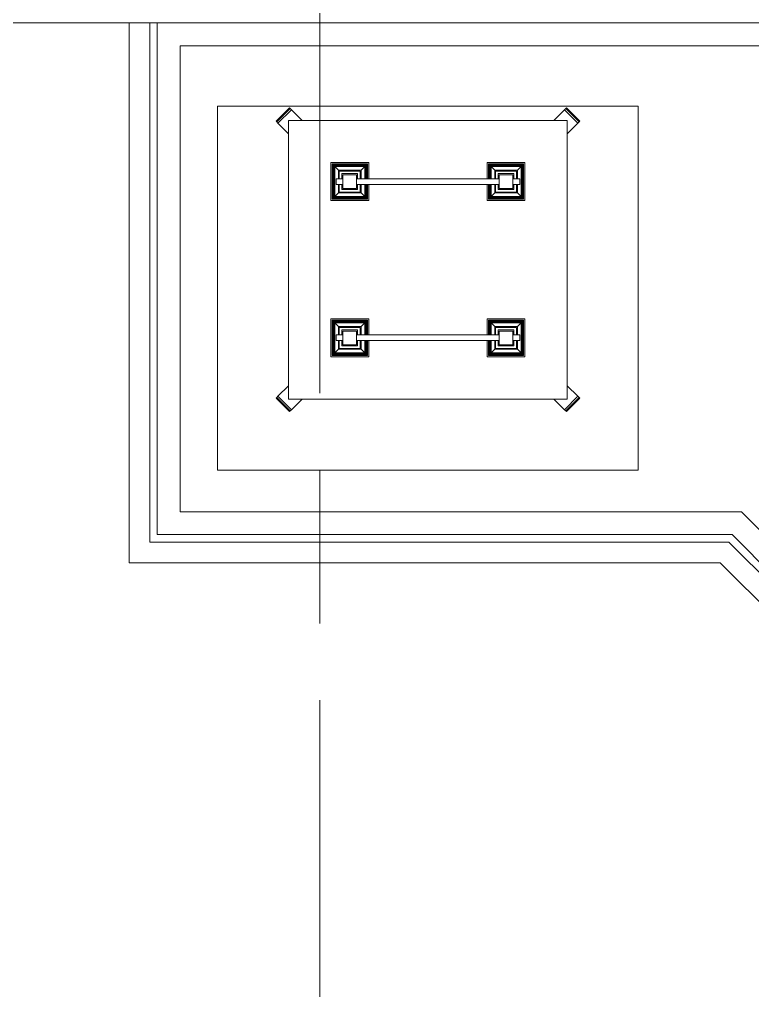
# Model space of a CAD drawing. Header units: millimetres. Extents: x -280308 to 6402717, y -14 to 2073074.
# Drawn here: x 500 to 3080, y 643719 to 647136 of the extents above; entities that cross this region are included whole.
import ezdxf
from ezdxf.enums import TextEntityAlignment as Align

# ---------------------------------------------------------------- set-up
doc = ezdxf.new("R2010")
doc.units = ezdxf.units.MM
doc.linetypes.add('ACAD_ISO08W100', pattern=[36, 24, -3, 6, -3])
doc.layers.get('0').update_dxf_attribs({"lineweight": 0})
doc.layers.add('A-ALINE-6', color=117, linetype='Continuous', lineweight=9)
doc.layers.add('A-ANNOTATION', color=144, linetype='Continuous', lineweight=0)
doc.layers.add('A-FILL-1', color=7, linetype='Continuous', lineweight=0, true_color=0x454545)
doc.layers.add('SectionCutEdges', color=7, linetype='Continuous', lineweight=35, true_color=0xa5aeb1)
doc.layers.add('A-TEXT', color=254, linetype='Continuous')
doc.styles.get("Standard").update_dxf_attribs({"font": 'arial.ttf'})

# ---------------------------------------------------------------- blocks, each defined once
blk = doc.blocks.new('A$C18a5d4e7')
at = {"color": 0, "linetype": 'ByBlock', "lineweight": -2}
for p, q in [((-5.0216, 7.2), (-5.0216, 5.3009)), ((-4.949, 7.2), (-4.949, 5.3735)), ((-4.9225, 7.2), (-4.9225, 5.4)), ((-0.08, 7.12), (-4.8425, 7.12)), ((-4.8425, 7.12), (-4.8425, 5.48)), ((-3.23, 6.9073), (-4.7102, 6.9073)), ((-4.7102, 5.6271), (-4.7102, 6.9073)), ((-4.5043, 6.8543), (-4.4572, 6.9014)), ((-4.455, 6.8992), (-4.4572, 6.9014)), ((-3.483, 6.9014), (-3.4852, 6.8992)), ((-3.483, 6.9014), (-3.4359, 6.8543)), ((-3.23, 6.9073), (-3.23, 5.6271)), ((-4.5021, 6.8521), (-4.455, 6.8992)), ((-4.4977, 6.8478), (-4.4506, 6.8948)), ((-4.4506, 6.8948), (-4.455, 6.8992)), ((-4.4132, 6.8573), (-4.4506, 6.8948)), ((-3.4895, 6.8948), (-3.527, 6.8573)), ((-3.4852, 6.8992), (-3.4895, 6.8948)), ((-3.4895, 6.8948), (-3.4425, 6.8478)), ((-3.4852, 6.8992), (-3.4381, 6.8521)), ((-4.5043, 6.8543), (-4.5021, 6.8521)), ((-4.5021, 6.8521), (-4.4977, 6.8478)), ((-4.4977, 6.8478), (-4.4602, 6.8103)), ((-4.4132, 6.8573), (-4.4602, 6.8573)), ((-4.4602, 6.8103), (-4.4602, 6.8573)), ((-3.527, 6.8573), (-4.4132, 6.8573)), ((-3.48, 6.8573), (-3.527, 6.8573)), ((-3.48, 6.8103), (-3.48, 6.8573)), ((-3.48, 6.8103), (-3.4425, 6.8478)), ((-3.4425, 6.8478), (-3.4381, 6.8521)), ((-3.4381, 6.8521), (-3.4359, 6.8543)), ((-4.4602, 6.8103), (-4.4602, 5.9241)), ((-3.48, 5.9241), (-3.48, 6.8103)), ((-4.1785, 6.7088), (-4.3117, 6.7088)), ((-4.3117, 6.7088), (-4.3117, 6.5756)), ((-4.307, 6.7042), (-4.3049, 6.702)), ((-4.1832, 6.7042), (-4.307, 6.7042)), ((-4.307, 6.7042), (-4.307, 6.5803)), ((-4.1853, 6.702), (-4.3049, 6.702)), ((-4.3049, 6.702), (-4.3028, 6.7)), ((-4.3049, 6.5824), (-4.3049, 6.702)), ((-4.3028, 6.7), (-4.1874, 6.7)), ((-4.3028, 6.7), (-4.3009, 6.698)), ((-4.3028, 6.7), (-4.3028, 6.5845)), ((-4.3009, 6.698), (-4.2992, 6.6963)), ((-4.1893, 6.698), (-4.3009, 6.698)), ((-4.3009, 6.5864), (-4.3009, 6.698)), ((-4.2992, 6.6963), (-4.191, 6.6963)), ((-4.2992, 6.6963), (-4.2977, 6.6948)), ((-4.2992, 6.5881), (-4.2992, 6.6963)), ((-4.1925, 6.6948), (-4.191, 6.6963)), ((-4.191, 6.6963), (-4.1893, 6.698)), ((-4.191, 6.6518), (-4.191, 6.6963)), ((-4.1893, 6.698), (-4.1874, 6.7)), ((-4.1893, 6.698), (-4.1893, 6.6518)), ((-4.1874, 6.7), (-4.1853, 6.702)), ((-4.1874, 6.6518), (-4.1874, 6.7)), ((-4.1853, 6.702), (-4.1832, 6.7042)), ((-4.1853, 6.6518), (-4.1853, 6.702)), ((-4.1832, 6.7042), (-4.1832, 6.6518)), ((-4.1785, 6.6518), (-4.1785, 6.7088)), ((-3.7617, 6.7088), (-3.6285, 6.7088)), ((-3.7617, 6.7088), (-3.7617, 6.6518)), ((-3.757, 6.7042), (-3.7549, 6.702)), ((-3.6332, 6.7042), (-3.757, 6.7042)), ((-3.757, 6.7042), (-3.757, 6.6518)), ((-3.7549, 6.702), (-3.7528, 6.7)), ((-3.6353, 6.702), (-3.7549, 6.702)), ((-3.7549, 6.702), (-3.7549, 6.6518)), ((-3.7528, 6.7), (-3.7509, 6.698)), ((-3.6374, 6.7), (-3.7528, 6.7)), ((-3.7528, 6.7), (-3.7528, 6.6518)), ((-3.7509, 6.698), (-3.6393, 6.698)), ((-3.7509, 6.698), (-3.7492, 6.6963)), ((-3.7509, 6.6518), (-3.7509, 6.698)), ((-3.641, 6.6963), (-3.7492, 6.6963)), ((-3.7492, 6.6963), (-3.7477, 6.6948)), ((-3.7492, 6.6518), (-3.7492, 6.6963)), ((-3.6425, 6.6948), (-3.641, 6.6963)), ((-3.641, 6.6963), (-3.6393, 6.698)), ((-3.641, 6.5881), (-3.641, 6.6963)), ((-3.6393, 6.698), (-3.6374, 6.7)), ((-3.6393, 6.698), (-3.6393, 6.5864)), ((-3.6374, 6.7), (-3.6353, 6.702)), ((-3.6374, 6.5845), (-3.6374, 6.7)), ((-3.6353, 6.702), (-3.6332, 6.7042)), ((-3.6353, 6.5824), (-3.6353, 6.702)), ((-3.6332, 6.5803), (-3.6332, 6.7042)), ((-3.6285, 6.7088), (-3.6285, 6.5756)), ((-4.1925, 6.6948), (-4.2977, 6.6948)), ((-4.2977, 6.6948), (-4.2848, 6.6819)), ((-4.2977, 6.6948), (-4.2977, 6.5897)), ((-4.2054, 6.6819), (-4.2848, 6.6819)), ((-4.2848, 6.6819), (-4.2848, 6.6518)), ((-4.2081, 6.6792), (-4.2821, 6.6792)), ((-4.2821, 6.6792), (-4.2821, 6.6518)), ((-4.2174, 6.67), (-4.2728, 6.67)), ((-4.2728, 6.67), (-4.2728, 6.6518)), ((-4.2174, 6.6518), (-4.2174, 6.67)), ((-4.2081, 6.6518), (-4.2081, 6.6792)), ((-4.2054, 6.6819), (-4.1925, 6.6948)), ((-4.2054, 6.6518), (-4.2054, 6.6819)), ((-4.1925, 6.6518), (-4.1925, 6.6948)), ((-3.7477, 6.6948), (-3.7348, 6.6819)), ((-3.6425, 6.6948), (-3.7477, 6.6948)), ((-3.7477, 6.6948), (-3.7477, 6.6518)), ((-3.7348, 6.6819), (-3.6554, 6.6819)), ((-3.7348, 6.6819), (-3.7348, 6.6518)), ((-3.7321, 6.6792), (-3.6581, 6.6792)), ((-3.7321, 6.6792), (-3.7321, 6.6518)), ((-3.6674, 6.67), (-3.7228, 6.67)), ((-3.7228, 6.67), (-3.7228, 6.6518)), ((-3.6674, 6.6518), (-3.6674, 6.67)), ((-3.6581, 6.6792), (-3.6581, 6.6518)), ((-3.6554, 6.6819), (-3.6425, 6.6948)), ((-3.6554, 6.6819), (-3.6554, 6.6518)), ((-3.6425, 6.5897), (-3.6425, 6.6948)), ((-4.2848, 6.6318), (-4.2848, 6.6025)), ((-4.2821, 6.6318), (-4.2821, 6.6052)), ((-4.2728, 6.6318), (-4.2728, 6.6145)), ((-4.2174, 6.6145), (-4.2174, 6.6318)), ((-4.2081, 6.6052), (-4.2081, 6.6318)), ((-4.2054, 6.6025), (-4.2054, 6.6318)), ((-4.1925, 6.5897), (-4.1925, 6.6318)), ((-4.191, 6.5881), (-4.191, 6.6318)), ((-4.1893, 6.6318), (-4.1893, 6.5864)), ((-4.1874, 6.5845), (-4.1874, 6.6318)), ((-4.1853, 6.5824), (-4.1853, 6.6318)), ((-4.1832, 6.6318), (-4.1832, 6.5803)), ((-4.1785, 6.5756), (-4.1785, 6.6318)), ((-3.7617, 6.6318), (-3.7617, 6.5756)), ((-3.757, 6.6318), (-3.757, 6.5803)), ((-3.7549, 6.6318), (-3.7549, 6.5824)), ((-3.7528, 6.6318), (-3.7528, 6.5845)), ((-3.7509, 6.5864), (-3.7509, 6.6318)), ((-3.7492, 6.5881), (-3.7492, 6.6318)), ((-3.7477, 6.6318), (-3.7477, 6.5897)), ((-3.7348, 6.6318), (-3.7348, 6.6025)), ((-3.7321, 6.6318), (-3.7321, 6.6052)), ((-3.7228, 6.6318), (-3.7228, 6.6145)), ((-3.6674, 6.6145), (-3.6674, 6.6318)), ((-3.6581, 6.6318), (-3.6581, 6.6052)), ((-3.6554, 6.6318), (-3.6554, 6.6025)), ((-4.2977, 6.5897), (-4.2848, 6.6025)), ((-4.2054, 6.6025), (-4.2848, 6.6025)), ((-4.2081, 6.6052), (-4.2821, 6.6052)), ((-4.2728, 6.6145), (-4.2174, 6.6145)), ((-4.1925, 6.5897), (-4.2054, 6.6025)), ((-3.7348, 6.6025), (-3.7477, 6.5897)), ((-3.7348, 6.6025), (-3.6554, 6.6025)), ((-3.7321, 6.6052), (-3.6581, 6.6052)), ((-3.7228, 6.6145), (-3.6674, 6.6145)), ((-3.6554, 6.6025), (-3.6425, 6.5897)), ((-4.1785, 6.5756), (-4.3117, 6.5756)), ((-4.307, 6.5803), (-4.3049, 6.5824)), ((-4.307, 6.5803), (-4.1832, 6.5803)), ((-4.3049, 6.5824), (-4.3028, 6.5845)), ((-4.3049, 6.5824), (-4.1853, 6.5824)), ((-4.3028, 6.5845), (-4.3009, 6.5864)), ((-4.3028, 6.5845), (-4.1874, 6.5845)), ((-4.3009, 6.5864), (-4.2992, 6.5881)), ((-4.1893, 6.5864), (-4.3009, 6.5864)), ((-4.2992, 6.5881), (-4.2977, 6.5897)), ((-4.2992, 6.5881), (-4.191, 6.5881)), ((-4.2977, 6.5897), (-4.1925, 6.5897)), ((-4.191, 6.5881), (-4.1925, 6.5897)), ((-4.1893, 6.5864), (-4.191, 6.5881)), ((-4.1874, 6.5845), (-4.1893, 6.5864)), ((-4.1853, 6.5824), (-4.1874, 6.5845)), ((-4.1832, 6.5803), (-4.1853, 6.5824)), ((-3.7617, 6.5756), (-3.6285, 6.5756)), ((-3.7549, 6.5824), (-3.757, 6.5803)), ((-3.757, 6.5803), (-3.6332, 6.5803)), ((-3.7528, 6.5845), (-3.7549, 6.5824)), ((-3.7549, 6.5824), (-3.6353, 6.5824)), ((-3.7509, 6.5864), (-3.7528, 6.5845)), ((-3.7528, 6.5845), (-3.6374, 6.5845)), ((-3.7492, 6.5881), (-3.7509, 6.5864)), ((-3.6393, 6.5864), (-3.7509, 6.5864)), ((-3.7477, 6.5897), (-3.7492, 6.5881)), ((-3.641, 6.5881), (-3.7492, 6.5881)), ((-3.7477, 6.5897), (-3.6425, 6.5897)), ((-3.6425, 6.5897), (-3.641, 6.5881)), ((-3.641, 6.5881), (-3.6393, 6.5864)), ((-3.6393, 6.5864), (-3.6374, 6.5845)), ((-3.6374, 6.5845), (-3.6353, 6.5824)), ((-3.6353, 6.5824), (-3.6332, 6.5803)), ((-4.3117, 6.0256), (-4.3117, 6.1588)), ((-4.1785, 6.1588), (-4.3117, 6.1588)), ((-4.3049, 6.152), (-4.307, 6.1542)), ((-4.307, 6.1542), (-4.307, 6.0303)), ((-4.1832, 6.1542), (-4.307, 6.1542)), ((-4.3028, 6.15), (-4.3049, 6.152)), ((-4.3049, 6.152), (-4.3049, 6.0324)), ((-4.1853, 6.152), (-4.3049, 6.152)), ((-4.3009, 6.148), (-4.3028, 6.15)), ((-4.3028, 6.15), (-4.3028, 6.0345)), ((-4.3028, 6.15), (-4.1874, 6.15)), ((-4.1893, 6.148), (-4.1874, 6.15)), ((-4.1874, 6.15), (-4.1853, 6.152)), ((-4.1874, 6.1026), (-4.1874, 6.15)), ((-4.1853, 6.152), (-4.1832, 6.1542)), ((-4.1853, 6.1026), (-4.1853, 6.152)), ((-4.1832, 6.1026), (-4.1832, 6.1542)), ((-4.1785, 6.1026), (-4.1785, 6.1588)), ((-3.7617, 6.1588), (-3.6285, 6.1588)), ((-3.7617, 6.1588), (-3.7617, 6.1026)), ((-3.757, 6.1542), (-3.7549, 6.152)), ((-3.6332, 6.1542), (-3.757, 6.1542)), ((-3.757, 6.1026), (-3.757, 6.1542)), ((-3.7549, 6.152), (-3.7528, 6.15)), ((-3.6353, 6.152), (-3.7549, 6.152)), ((-3.7549, 6.152), (-3.7549, 6.1026)), ((-3.7528, 6.15), (-3.6374, 6.15)), ((-3.7528, 6.15), (-3.7509, 6.148)), ((-3.7528, 6.1026), (-3.7528, 6.15)), ((-3.6374, 6.15), (-3.6393, 6.148)), ((-3.6353, 6.152), (-3.6374, 6.15)), ((-3.6374, 6.15), (-3.6374, 6.0345)), ((-3.6332, 6.1542), (-3.6353, 6.152)), ((-3.6353, 6.152), (-3.6353, 6.0324)), ((-3.6332, 6.0303), (-3.6332, 6.1542)), ((-3.6285, 6.0256), (-3.6285, 6.1588)), ((-4.3009, 6.0364), (-4.3009, 6.148)), ((-4.2992, 6.1463), (-4.3009, 6.148)), ((-4.1893, 6.148), (-4.3009, 6.148)), ((-4.2977, 6.1448), (-4.2992, 6.1463)), ((-4.2992, 6.1463), (-4.2992, 6.0381)), ((-4.2992, 6.1463), (-4.191, 6.1463)), ((-4.2977, 6.1448), (-4.2977, 6.0397)), ((-4.2848, 6.1319), (-4.2977, 6.1448)), ((-4.1925, 6.1448), (-4.2977, 6.1448)), ((-4.2848, 6.1026), (-4.2848, 6.1319)), ((-4.2054, 6.1319), (-4.2848, 6.1319)), ((-4.2821, 6.1026), (-4.2821, 6.1292)), ((-4.2081, 6.1292), (-4.2821, 6.1292)), ((-4.2728, 6.12), (-4.2728, 6.1026)), ((-4.2174, 6.12), (-4.2728, 6.12)), ((-4.2174, 6.1026), (-4.2174, 6.12)), ((-4.2081, 6.1026), (-4.2081, 6.1292)), ((-4.2054, 6.1319), (-4.1925, 6.1448)), ((-4.2054, 6.1026), (-4.2054, 6.1319)), ((-4.1925, 6.1448), (-4.191, 6.1463)), ((-4.1925, 6.1026), (-4.1925, 6.1448)), ((-4.191, 6.1463), (-4.1893, 6.148)), ((-4.191, 6.1463), (-4.191, 6.1026)), ((-4.1893, 6.148), (-4.1893, 6.1026)), ((-3.7509, 6.148), (-3.7492, 6.1463)), ((-3.6393, 6.148), (-3.7509, 6.148)), ((-3.7509, 6.148), (-3.7509, 6.1026)), ((-3.641, 6.1463), (-3.7492, 6.1463)), ((-3.7492, 6.1463), (-3.7477, 6.1448)), ((-3.7492, 6.1463), (-3.7492, 6.1026)), ((-3.7477, 6.1448), (-3.7348, 6.1319)), ((-3.6425, 6.1448), (-3.7477, 6.1448)), ((-3.7477, 6.1448), (-3.7477, 6.1026)), ((-3.7348, 6.1319), (-3.6554, 6.1319)), ((-3.7348, 6.1319), (-3.7348, 6.1026)), ((-3.7321, 6.1292), (-3.6581, 6.1292)), ((-3.7321, 6.1292), (-3.7321, 6.1026)), ((-3.6674, 6.12), (-3.7228, 6.12)), ((-3.7228, 6.12), (-3.7228, 6.1026)), ((-3.6674, 6.1026), (-3.6674, 6.12)), ((-3.6581, 6.1026), (-3.6581, 6.1292)), ((-3.6425, 6.1448), (-3.6554, 6.1319)), ((-3.6554, 6.1026), (-3.6554, 6.1319)), ((-3.641, 6.1463), (-3.6425, 6.1448)), ((-3.6425, 6.0397), (-3.6425, 6.1448)), ((-3.6393, 6.148), (-3.641, 6.1463)), ((-3.641, 6.1463), (-3.641, 6.0381)), ((-3.6393, 6.0364), (-3.6393, 6.148)), ((-4.2848, 6.0525), (-4.2848, 6.0826)), ((-4.2821, 6.0552), (-4.2821, 6.0826)), ((-4.2728, 6.0826), (-4.2728, 6.0645)), ((-4.2174, 6.0645), (-4.2174, 6.0826)), ((-4.2081, 6.0552), (-4.2081, 6.0826)), ((-4.2054, 6.0525), (-4.2054, 6.0826)), ((-4.1925, 6.0397), (-4.1925, 6.0826)), ((-4.191, 6.0826), (-4.191, 6.0381)), ((-4.1893, 6.0826), (-4.1893, 6.0364)), ((-4.1874, 6.0345), (-4.1874, 6.0826)), ((-4.1853, 6.0324), (-4.1853, 6.0826)), ((-4.1832, 6.0303), (-4.1832, 6.0826)), ((-4.1785, 6.0256), (-4.1785, 6.0826)), ((-3.7617, 6.0826), (-3.7617, 6.0256)), ((-3.757, 6.0303), (-3.757, 6.0826)), ((-3.7549, 6.0826), (-3.7549, 6.0324)), ((-3.7528, 6.0345), (-3.7528, 6.0826)), ((-3.7509, 6.0826), (-3.7509, 6.0364)), ((-3.7492, 6.0826), (-3.7492, 6.0381)), ((-3.7477, 6.0826), (-3.7477, 6.0397)), ((-3.7348, 6.0826), (-3.7348, 6.0525)), ((-3.7321, 6.0826), (-3.7321, 6.0552)), ((-3.7228, 6.0826), (-3.7228, 6.0645)), ((-3.6674, 6.0645), (-3.6674, 6.0826)), ((-3.6581, 6.0552), (-3.6581, 6.0826)), ((-3.6554, 6.0525), (-3.6554, 6.0826)), ((-4.2848, 6.0525), (-4.2977, 6.0397)), ((-4.2054, 6.0525), (-4.2848, 6.0525)), ((-4.2081, 6.0552), (-4.2821, 6.0552)), ((-4.2728, 6.0645), (-4.2174, 6.0645)), ((-4.1925, 6.0397), (-4.2054, 6.0525)), ((-3.7348, 6.0525), (-3.7477, 6.0397)), ((-3.7348, 6.0525), (-3.6554, 6.0525)), ((-3.7321, 6.0552), (-3.6581, 6.0552)), ((-3.7228, 6.0645), (-3.6674, 6.0645)), ((-3.6425, 6.0397), (-3.6554, 6.0525)), ((-4.1785, 6.0256), (-4.3117, 6.0256)), ((-4.3049, 6.0324), (-4.307, 6.0303)), ((-4.307, 6.0303), (-4.1832, 6.0303)), ((-4.3028, 6.0345), (-4.3049, 6.0324)), ((-4.3049, 6.0324), (-4.1853, 6.0324)), ((-4.3009, 6.0364), (-4.3028, 6.0345)), ((-4.3028, 6.0345), (-4.1874, 6.0345)), ((-4.2992, 6.0381), (-4.3009, 6.0364)), ((-4.1893, 6.0364), (-4.3009, 6.0364)), ((-4.2977, 6.0397), (-4.2992, 6.0381)), ((-4.2992, 6.0381), (-4.191, 6.0381)), ((-4.2977, 6.0397), (-4.1925, 6.0397)), ((-4.191, 6.0381), (-4.1925, 6.0397)), ((-4.1893, 6.0364), (-4.191, 6.0381)), ((-4.1874, 6.0345), (-4.1893, 6.0364)), ((-4.1853, 6.0324), (-4.1874, 6.0345)), ((-4.1832, 6.0303), (-4.1853, 6.0324)), ((-3.7617, 6.0256), (-3.6285, 6.0256)), ((-3.7549, 6.0324), (-3.757, 6.0303)), ((-3.757, 6.0303), (-3.6332, 6.0303)), ((-3.7528, 6.0345), (-3.7549, 6.0324)), ((-3.7549, 6.0324), (-3.6353, 6.0324)), ((-3.7509, 6.0364), (-3.7528, 6.0345)), ((-3.6374, 6.0345), (-3.7528, 6.0345)), ((-3.7492, 6.0381), (-3.7509, 6.0364)), ((-3.7509, 6.0364), (-3.6393, 6.0364)), ((-3.7477, 6.0397), (-3.7492, 6.0381)), ((-3.641, 6.0381), (-3.7492, 6.0381)), ((-3.7477, 6.0397), (-3.6425, 6.0397)), ((-3.641, 6.0381), (-3.6425, 6.0397)), ((-3.6393, 6.0364), (-3.641, 6.0381)), ((-3.6374, 6.0345), (-3.6393, 6.0364)), ((-3.6353, 6.0324), (-3.6374, 6.0345)), ((-3.6332, 6.0303), (-3.6353, 6.0324)), ((-4.4602, 5.9241), (-4.4977, 5.8867)), ((-4.4602, 5.8771), (-4.4602, 5.9241)), ((-3.4425, 5.8867), (-3.48, 5.9241)), ((-3.48, 5.8771), (-3.48, 5.9241)), ((-4.5021, 5.8823), (-4.5043, 5.8801)), ((-4.4572, 5.833), (-4.5043, 5.8801)), ((-4.4977, 5.8867), (-4.5021, 5.8823)), ((-4.455, 5.8352), (-4.5021, 5.8823)), ((-4.4506, 5.8396), (-4.4977, 5.8867)), ((-4.4602, 5.8771), (-4.4132, 5.8771)), ((-4.4506, 5.8396), (-4.4132, 5.8771)), ((-4.4132, 5.8771), (-3.527, 5.8771)), ((-3.527, 5.8771), (-3.4895, 5.8396)), ((-3.527, 5.8771), (-3.48, 5.8771)), ((-3.4425, 5.8867), (-3.4895, 5.8396)), ((-3.4381, 5.8823), (-3.4852, 5.8352)), ((-3.4359, 5.8801), (-3.483, 5.833)), ((-3.4381, 5.8823), (-3.4425, 5.8867)), ((-3.4359, 5.8801), (-3.4381, 5.8823)), ((-4.4572, 5.833), (-4.455, 5.8352)), ((-4.455, 5.8352), (-4.4506, 5.8396)), ((-3.4895, 5.8396), (-3.4852, 5.8352)), ((-3.4852, 5.8352), (-3.483, 5.833)), ((-3.23, 5.6271), (-4.7102, 5.6271)), ((-4.7102, 5.6271), (-4.6848, 5.6271)), ((-4.8425, 5.48), (-2.8669, 5.48)), ((-2.8669, 5.48), (-2.3867, 4.9998)), ((-4.9225, 5.4), (-2.9, 5.4)), ((-2.9, 5.4), (-2.4433, 4.9433)), ((-4.949, 5.3735), (-2.911, 5.3735)), ((-2.911, 5.3735), (-2.462, 4.9246)), ((-5.0216, 5.3009), (-2.9411, 5.3009)), ((-2.9411, 5.3009), (-1.8991, 4.2589))]:
    blk.add_line(p, q, dxfattribs=at)
at = {"layer": 'SectionCutEdges', "color": 0, "linetype": 'ByBlock', "lineweight": -2}
for p, q in [((-5.5355, 7.2), (-5.0216, 7.2)), ((-5.0216, 7.2), (-4.949, 7.2)), ((-4.949, 7.2), (-4.9225, 7.2)), ((-4.9225, 7.2), (0, 7.2)), ((-4.2691, 6.6663), (-4.2691, 6.6518)), ((-4.2211, 6.6663), (-4.2691, 6.6663)), ((-4.2211, 6.6518), (-4.2211, 6.6663)), ((-3.7191, 6.6663), (-3.7191, 6.6518)), ((-3.6711, 6.6663), (-3.7191, 6.6663)), ((-3.6711, 6.6518), (-3.6711, 6.6663)), ((-4.2932, 6.6518), (-4.2932, 6.6318)), ((-4.2848, 6.6518), (-4.2932, 6.6518)), ((-4.2932, 6.6318), (-4.2848, 6.6318)), ((-4.2821, 6.6518), (-4.2848, 6.6518)), ((-4.2848, 6.6318), (-4.2821, 6.6318)), ((-4.2728, 6.6518), (-4.2821, 6.6518)), ((-4.2821, 6.6318), (-4.2728, 6.6318)), ((-4.2691, 6.6518), (-4.2728, 6.6518)), ((-4.2728, 6.6318), (-4.2691, 6.6318)), ((-4.2691, 6.6318), (-4.2691, 6.6518)), ((-4.2691, 6.6318), (-4.2691, 6.6182)), ((-4.2211, 6.6518), (-4.2211, 6.6318)), ((-4.2174, 6.6518), (-4.2211, 6.6518)), ((-4.2211, 6.6182), (-4.2211, 6.6318)), ((-4.2211, 6.6318), (-4.2174, 6.6318)), ((-4.2081, 6.6518), (-4.2174, 6.6518)), ((-4.2174, 6.6318), (-4.2081, 6.6318)), ((-4.2054, 6.6518), (-4.2081, 6.6518)), ((-4.2081, 6.6318), (-4.2054, 6.6318)), ((-4.1925, 6.6518), (-4.2054, 6.6518)), ((-4.2054, 6.6318), (-4.1925, 6.6318)), ((-4.191, 6.6518), (-4.1925, 6.6518)), ((-4.1925, 6.6318), (-4.191, 6.6318)), ((-4.1893, 6.6518), (-4.191, 6.6518)), ((-4.191, 6.6318), (-4.1893, 6.6318)), ((-4.1874, 6.6518), (-4.1893, 6.6518)), ((-4.1893, 6.6318), (-4.1874, 6.6318)), ((-4.1853, 6.6518), (-4.1874, 6.6518)), ((-4.1874, 6.6318), (-4.1853, 6.6318)), ((-4.1832, 6.6518), (-4.1853, 6.6518)), ((-4.1853, 6.6318), (-4.1832, 6.6318)), ((-4.1785, 6.6518), (-4.1832, 6.6518)), ((-4.1832, 6.6318), (-4.1785, 6.6318)), ((-3.7617, 6.6518), (-4.1785, 6.6518)), ((-4.1785, 6.6318), (-3.7617, 6.6318)), ((-3.757, 6.6518), (-3.7617, 6.6518)), ((-3.7617, 6.6318), (-3.757, 6.6318)), ((-3.7549, 6.6518), (-3.757, 6.6518)), ((-3.757, 6.6318), (-3.7549, 6.6318)), ((-3.7528, 6.6518), (-3.7549, 6.6518)), ((-3.7549, 6.6318), (-3.7528, 6.6318)), ((-3.7509, 6.6518), (-3.7528, 6.6518)), ((-3.7528, 6.6318), (-3.7509, 6.6318)), ((-3.7492, 6.6518), (-3.7509, 6.6518)), ((-3.7509, 6.6318), (-3.7492, 6.6318)), ((-3.7477, 6.6518), (-3.7492, 6.6518)), ((-3.7492, 6.6318), (-3.7477, 6.6318)), ((-3.7348, 6.6518), (-3.7477, 6.6518)), ((-3.7477, 6.6318), (-3.7348, 6.6318)), ((-3.7321, 6.6518), (-3.7348, 6.6518)), ((-3.7348, 6.6318), (-3.7321, 6.6318)), ((-3.7228, 6.6518), (-3.7321, 6.6518)), ((-3.7321, 6.6318), (-3.7228, 6.6318)), ((-3.7191, 6.6518), (-3.7228, 6.6518)), ((-3.7228, 6.6318), (-3.7191, 6.6318)), ((-3.7191, 6.6318), (-3.7191, 6.6518)), ((-3.7191, 6.6318), (-3.7191, 6.6182)), ((-3.6711, 6.6518), (-3.6711, 6.6318)), ((-3.6674, 6.6518), (-3.6711, 6.6518)), ((-3.6711, 6.6182), (-3.6711, 6.6318)), ((-3.6711, 6.6318), (-3.6674, 6.6318)), ((-3.6581, 6.6518), (-3.6674, 6.6518)), ((-3.6674, 6.6318), (-3.6581, 6.6318)), ((-3.6554, 6.6518), (-3.6581, 6.6518)), ((-3.6581, 6.6318), (-3.6554, 6.6318)), ((-3.647, 6.6518), (-3.6554, 6.6518)), ((-3.6554, 6.6318), (-3.647, 6.6318)), ((-3.647, 6.6318), (-3.647, 6.6518)), ((-4.2691, 6.6182), (-4.2211, 6.6182)), ((-3.7191, 6.6182), (-3.6711, 6.6182)), ((-4.2211, 6.1163), (-4.2691, 6.1163)), ((-4.2691, 6.1163), (-4.2691, 6.1026)), ((-4.2211, 6.1026), (-4.2211, 6.1163)), ((-3.7191, 6.1163), (-3.7191, 6.1026)), ((-3.6711, 6.1163), (-3.7191, 6.1163)), ((-3.6711, 6.1026), (-3.6711, 6.1163)), ((-4.2932, 6.1026), (-4.2932, 6.0826)), ((-4.2848, 6.1026), (-4.2932, 6.1026)), ((-4.2932, 6.0826), (-4.2848, 6.0826)), ((-4.2821, 6.1026), (-4.2848, 6.1026)), ((-4.2848, 6.0826), (-4.2821, 6.0826)), ((-4.2728, 6.1026), (-4.2821, 6.1026)), ((-4.2821, 6.0826), (-4.2728, 6.0826)), ((-4.2691, 6.1026), (-4.2728, 6.1026)), ((-4.2728, 6.0826), (-4.2691, 6.0826)), ((-4.2691, 6.0826), (-4.2691, 6.1026)), ((-4.2691, 6.0826), (-4.2691, 6.0682)), ((-4.2211, 6.1026), (-4.2211, 6.0826)), ((-4.2174, 6.1026), (-4.2211, 6.1026)), ((-4.2211, 6.0682), (-4.2211, 6.0826)), ((-4.2211, 6.0826), (-4.2174, 6.0826)), ((-4.2081, 6.1026), (-4.2174, 6.1026)), ((-4.2174, 6.0826), (-4.2081, 6.0826)), ((-4.2054, 6.1026), (-4.2081, 6.1026)), ((-4.2081, 6.0826), (-4.2054, 6.0826)), ((-4.1925, 6.1026), (-4.2054, 6.1026)), ((-4.2054, 6.0826), (-4.1925, 6.0826)), ((-4.191, 6.1026), (-4.1925, 6.1026)), ((-4.1925, 6.0826), (-4.191, 6.0826)), ((-4.1893, 6.1026), (-4.191, 6.1026)), ((-4.191, 6.0826), (-4.1893, 6.0826)), ((-4.1874, 6.1026), (-4.1893, 6.1026)), ((-4.1893, 6.0826), (-4.1874, 6.0826)), ((-4.1853, 6.1026), (-4.1874, 6.1026)), ((-4.1874, 6.0826), (-4.1853, 6.0826)), ((-4.1832, 6.1026), (-4.1853, 6.1026)), ((-4.1853, 6.0826), (-4.1832, 6.0826)), ((-4.1785, 6.1026), (-4.1832, 6.1026)), ((-4.1832, 6.0826), (-4.1785, 6.0826)), ((-3.7617, 6.1026), (-4.1785, 6.1026)), ((-4.1785, 6.0826), (-3.7617, 6.0826)), ((-3.757, 6.1026), (-3.7617, 6.1026)), ((-3.7617, 6.0826), (-3.757, 6.0826)), ((-3.7549, 6.1026), (-3.757, 6.1026)), ((-3.757, 6.0826), (-3.7549, 6.0826)), ((-3.7528, 6.1026), (-3.7549, 6.1026)), ((-3.7549, 6.0826), (-3.7528, 6.0826)), ((-3.7509, 6.1026), (-3.7528, 6.1026)), ((-3.7528, 6.0826), (-3.7509, 6.0826)), ((-3.7492, 6.1026), (-3.7509, 6.1026)), ((-3.7509, 6.0826), (-3.7492, 6.0826)), ((-3.7477, 6.1026), (-3.7492, 6.1026)), ((-3.7492, 6.0826), (-3.7477, 6.0826)), ((-3.7348, 6.1026), (-3.7477, 6.1026)), ((-3.7477, 6.0826), (-3.7348, 6.0826)), ((-3.7321, 6.1026), (-3.7348, 6.1026)), ((-3.7348, 6.0826), (-3.7321, 6.0826)), ((-3.7228, 6.1026), (-3.7321, 6.1026)), ((-3.7321, 6.0826), (-3.7228, 6.0826)), ((-3.7191, 6.1026), (-3.7228, 6.1026)), ((-3.7228, 6.0826), (-3.7191, 6.0826)), ((-3.7191, 6.0826), (-3.7191, 6.1026)), ((-3.7191, 6.0826), (-3.7191, 6.0682)), ((-3.6711, 6.1026), (-3.6711, 6.0826)), ((-3.6674, 6.1026), (-3.6711, 6.1026)), ((-3.6711, 6.0682), (-3.6711, 6.0826)), ((-3.6711, 6.0826), (-3.6674, 6.0826)), ((-3.6581, 6.1026), (-3.6674, 6.1026)), ((-3.6674, 6.0826), (-3.6581, 6.0826)), ((-3.6554, 6.1026), (-3.6581, 6.1026)), ((-3.6581, 6.0826), (-3.6554, 6.0826)), ((-3.647, 6.1026), (-3.6554, 6.1026)), ((-3.6554, 6.0826), (-3.647, 6.0826)), ((-3.647, 6.0826), (-3.647, 6.1026)), ((-4.2691, 6.0682), (-4.2211, 6.0682)), ((-3.7191, 6.0682), (-3.6711, 6.0682))]:
    blk.add_line(p, q, dxfattribs=at)
blk = doc.blocks.new('A$C52fb07ff')
at = {"layer": 'A-ALINE-6'}
for points in [[(27922.8, -1672), (51922.8, -1672), (51922.8, -1822), (27922.8, -1822)], [(42222.8, -1822), (51922.8, -1822), (51922.8, -9022), (42222.8, -9022)]]:
    blk.add_lwpolyline(points, close=True, dxfattribs=at)
at = {"layer": 'A-FILL-1', "ltscale": 0.25, "xscale": 1000, "yscale": 1000, "zscale": 1000}
blk.add_blockref('A$C18a5d4e7', (51922.8, -9022), dxfattribs=at)
blk = doc.blocks.new('*U552')
at = {"layer": 'A-ANNOTATION', "linetype": 'ACAD_ISO08W100', "ltscale": 0.25}
blk.add_lwpolyline([(0, -5), (0, -90.5606)], dxfattribs=at)
at = {"layer": 'A-TEXT'}
blk.add_attdef('N', text='', height=0.9, dxfattribs=at).set_placement((0, 2.75), align=Align.MIDDLE_CENTER)
blk = doc.blocks.new('A$Cf37525da')
at = {"color": 124, "xscale": -360.0000000000001, "yscale": 360.0000000000001, "zscale": 360.0000000000001, "rotation": 180}
blk.add_blockref('*U552', (-20750, -25932.8), dxfattribs=at)
blk = doc.blocks.new('aa')
at = {"ltscale": 0.25}
blk.add_blockref('A$C52fb07ff', (-46014.9, 648945.2), dxfattribs=at)
blk.add_blockref('A$Cf37525da', (22307.9, 647273.3), dxfattribs=at)

msp = doc.modelspace()

# ---------------------------------------------------------------- block references
msp.add_blockref('aa', (0, 0))

doc.saveas('drawing.dxf')
